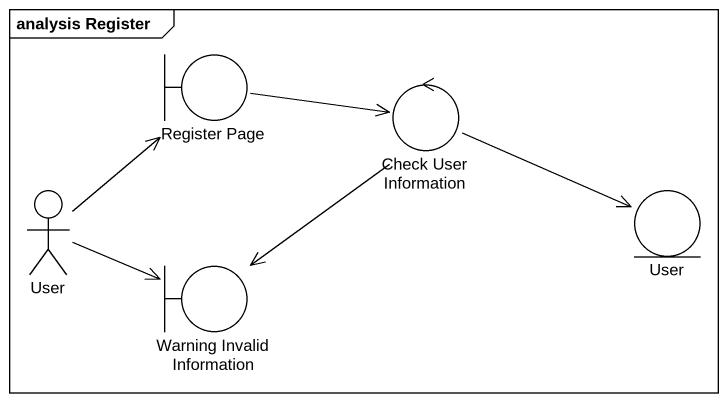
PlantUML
@startuml
mainframe analysis Register
boundary "Register Page" as Register_Page
control "Check User Information" as Check_User_Information
actor User
entity "User" as User_2
boundary "Warning Invalid Information" as Warning_Invalid_Information
Register_Page -right-> Check_User_Information
Check_User_Information -right-> User_2
Check_User_Information --> Warning_Invalid_Information
User -up-> Register_Page
User -right-> Warning_Invalid_Information
@enduml
